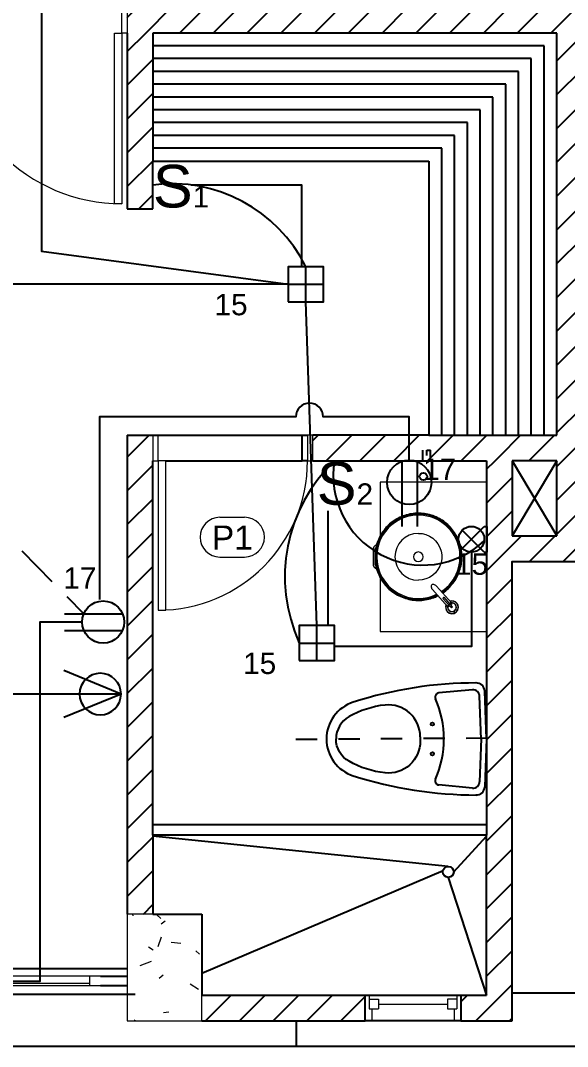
# Model space of a CAD drawing. Header units: inches. Extents: x 131 to 82119, y 71 to 16923.
# Drawn here: x 318.066 to 320.632, y 159.448 to 164.255 of the extents above; entities that cross this region are included whole.
import ezdxf
from ezdxf.enums import TextEntityAlignment as Align

# ---------------------------------------------------------------- set-up
doc = ezdxf.new("R2010")
doc.units = ezdxf.units.IN
doc.header["$MEASUREMENT"] = 0
for name, pattern in [('Dash', [0.006, 0.003, -0.003]), ('HIDDEN', [9.525, 6.35, -3.175]), ('HIDDEN2', [0.1875, 0.125, -0.0625]), ('PISO', [0.3, 0.2, -0.1])]:
    doc.linetypes.add(name, pattern=pattern)
for name, color, linetype, lineweight in [('A-DOOR-____-IDEN', 31, 'Continuous', 18), ('A-DOOR-____-MCUT', 31, 'Continuous', 18), ('A-DOOR-____-OTLN', 31, 'Continuous', 18), ('A-DOOR-FRAM-MCUT', 31, 'Continuous', 18), ('A-GLAZ-____-MCUT', 151, 'Continuous', 18), ('A-GLAZ-____-OTLN', 151, 'Continuous', 18), ('DUCTO-PARED O TECHO', 7, 'Continuous', 25), ('DUCTO-PISO', 7, 'PISO', 25), ('P-SANR-FIXT-OTLN', 6, 'Continuous', 18), ('RED-TELEVISION', 84, 'TELEVISION', 25), ('RED-TELEVISIÓN', 84, 'TELEVISION', 25), ('S-COLS-____-MCUT', 52, 'Continuous', 18), ('S-COLS-____-OTLN', 52, 'Continuous', 18), ('SIMBOLOGIA', 150, 'Continuous', 25)]:
    doc.layers.add(name, color=color, linetype=linetype, lineweight=lineweight)
for name, color, linetype in [('Arquitectonico', 253, 'Continuous'), ('BLOQUES TOMAS Y LUCES', 140, 'Continuous'), ('INTERRUPTORES', 6, 'Continuous'), ('LAMPARAS', 20, 'Continuous'), ('LUCES Y TOMAS', 5, 'Continuous'), ('Retorno', 5, 'HIDDEN')]:
    doc.layers.add(name, color=color, linetype=linetype)
doc.styles.add('Arial_3', font='arial.ttf', dxfattribs={"height": 0.3375})
doc.styles.get("Standard").update_dxf_attribs({"font": 'arial.ttf'})
doc.linetypes.add('TELEVISION', pattern='A,0.32,-0.13,["TV",Standard,S=0.065,R=0,X=-0.065,Y=-0.0325],-0.13', length=0.58)
pattern_1 = [(45, (332.12192, 174.97212), (-0.07919596, 0.07919596), [])]

# ---------------------------------------------------------------- blocks, each defined once
blk = doc.blocks.new('Puertas Revit Lisas - 0_75  x 2_70-1766043-ARQ-P2')
at = {"layer": 'A-DOOR-____-MCUT'}
for p, q in [((0.35, 0.756825), (0.315, 0.756825)), ((0.315, 0.756825), (0.315, 0.056825)), ((0.35, 0.056825), (0.35, 0.756825)), ((0.315, 0.056825), (0.35, 0.056825))]:
    blk.add_line(p, q, dxfattribs=at)
at = {"layer": 'A-DOOR-____-OTLN'}
blk.add_arc((0.35, 0.056825), 0.7, 90, 180, dxfattribs=at)
at = {"layer": 'A-DOOR-FRAM-MCUT'}
for p, q in [((-0.35, 0.056825), (-0.375, 0.056825)), ((-0.375, 0.056825), (-0.375, -0.063175)), ((-0.35, -0.063175), (-0.35, 0.056825)), ((0.35, 0.056825), (0.35, -0.063175)), ((0.375, 0.056825), (0.35, 0.056825)), ((0.375, -0.063175), (0.375, 0.056825)), ((-0.375, -0.063175), (-0.35, -0.063175)), ((0.35, -0.063175), (0.375, -0.063175))]:
    blk.add_line(p, q, dxfattribs=at)
blk = doc.blocks.new('Puertas Revit Lisas - 0_85 X 2_70-1759835-ARQ-P2')
at = {"layer": 'A-DOOR-____-MCUT'}
for p, q in [((0.365, -0.056825), (0.4, -0.056825)), ((0.365, -0.856825), (0.365, -0.056825)), ((0.4, -0.056825), (0.4, -0.856825)), ((0.4, -0.856825), (0.365, -0.856825))]:
    blk.add_line(p, q, dxfattribs=at)
at = {"layer": 'A-DOOR-____-OTLN'}
blk.add_arc((0.4, -0.056825), 0.8, 180, 270, dxfattribs=at)
at = {"layer": 'A-DOOR-FRAM-MCUT'}
for p, q in [((-0.425, 0.063175), (-0.4, 0.063175)), ((-0.425, -0.056825), (-0.425, 0.063175)), ((-0.4, 0.063175), (-0.4, -0.056825)), ((0.4, 0.063175), (0.425, 0.063175)), ((0.4, -0.056825), (0.4, 0.063175)), ((0.425, 0.063175), (0.425, -0.056825)), ((-0.4, -0.056825), (-0.425, -0.056825)), ((0.425, -0.056825), (0.4, -0.056825))]:
    blk.add_line(p, q, dxfattribs=at)
blk = doc.blocks.new('M_Concrete-Rectangular-Column - Columna Concreto 0_35 x 0_50-V12-ARQ-P2')
at = {"layer": 'S-COLS-____-OTLN'}
h = blk.add_hatch(dxfattribs=at)
h.set_pattern_fill('FP_21', style=0, pattern_type=2)
h.set_pattern_definition([(50, (13.379, 15.154), (0.546432, -0.047308), [0.057, -0.629]), (355, (13.379, 15.154), (-0.105429, 0.57337), [0.046, -0.503]), (100.451, (13.425, 15.15), (0.440955, 0.525708), [0.049, -0.534]), (46.184, (13.379, 15.307), (0.813123, -0.12606), [0.086, -0.943]), (96.636, (13.447, 15.296), (0.711995, 0.742252), [0.073, -0.801]), (351.184, (13.379, 15.307), (0.71223, 0.742616), [0.069, -0.754]), (21, (13.456, 15.269), (0.454985, -0.306292), [0.057, -0.629]), (326, (13.456, 15.269), (0.185766, 0.552594), [0.046, -0.503]), (71.451, (13.494, 15.243), (0.640536, 0.246016), [0.049, -0.534]), (37.5, (13.379, 15.154), (0.009206, 0.2541166), [0.025, -0.472, 0.025, -0.485, -0.505]), (37.5, (13.379, 15.154), (0.009206, 0.2541166), [-1.007, 0.025, -0.48]), (7.5, (13.379, 15.154), (0.2004608, 0.3007382), [0.025, -0.266, 0.025, -0.46, -0.192]), (7.5, (13.379, 15.154), (0.2004608, 0.3007382), [-0.776, 0.025, -0.167]), (327.5, (13.209, 15.154), (0.406483, -0.0170776), [0.025, -0.165, 0.025, -0.569, -0.789]), (327.5, (13.209, 15.154), (0.406483, -0.0170776), [-0.785, 0.025, -0.764]), (317.5, (13.133, 15.154), (0.4439987, 0.076008), [0.025, -0.223, 0.025, -0.37, -0.56]), (317.5, (13.133, 15.154), (0.4439987, 0.076008), [-0.642, 0.025, -0.535])])
h.paths.add_polyline_path([(-0.175, -0.25), (0.175, -0.25), (0.175, 0.25), (-0.175, 0.25), (-0.175, -0.13)], flags=0)
at = {"layer": 'S-COLS-____-MCUT'}
for p, q in [((-0.055, 0.25), (-0.175, 0.25)), ((-0.175, 0.25), (-0.175, -0.25)), ((0.175, -0.25), (0.175, -0.13)), ((-0.175, -0.25), (0.175, -0.25))]:
    blk.add_line(p, q, dxfattribs=at)
blk = doc.blocks.new('M_Fixed - 0_45 X 1_80-1851422-ARQ-P2')
at = {"layer": 'A-GLAZ-____-MCUT'}
for p, q in [((-0.206, 0.073), (-0.206, 0.01)), ((-0.206, 0.054), (-0.162, 0.054)), ((-0.162, 0.054), (-0.162, 0.01)), ((0.162, 0.054), (0.162, 0.01)), ((0.206, 0.054), (0.162, 0.054)), ((0.206, 0.073), (0.206, 0.01)), ((-0.206, 0.01), (-0.162, 0.01)), ((-0.193, 0.01), (-0.193, -0.047)), ((-0.162, 0.032), (0.162, 0.032)), ((0.162, 0.01), (0.206, 0.01)), ((0.193, 0.01), (0.193, -0.047)), ((-0.225, -0.047), (-0.193, -0.047)), ((0.225, -0.047), (0.193, -0.047))]:
    blk.add_line(p, q, dxfattribs=at)
blk = doc.blocks.new('Etiqueta Puerta 1_5mm - Etiqueta Puerta 1_5mm-1832370-ARQ-P2')
at = {"layer": 'A-DOOR-____-IDEN'}
for p, q in [((-0.000813, 0.001281), (0.000734, 0.001281)), ((-0.000813, -0.001203), (0.000734, -0.001203))]:
    blk.add_line(p, q, dxfattribs=at)
for centre, start, end in [((-0.000813, 0.000039), 90, 270), ((0.000734, 0.000039), 270, 90)]:
    blk.add_arc(centre, 0.001242, start, end, dxfattribs=at)
blk = doc.blocks.new('san1')
for p, q in [((-0.1138, 0.2251), (-0.2717, 0.212)), ((-0.075, -0.006), (-0.0813, 0.1961)), ((-0.05, -0.0052), (-0.057, 0.2189)), ((-0.3611, 0.007), (-0.3612, -0.0131)), ((-0.075, -0.0041), (-0.0841, -0.2061)), ((-0.05, -0.0052), (-0.0601, -0.2292)), ((-0.117, -0.2346), (-0.2747, -0.2193))]:
    blk.add_line(p, q)
at = {"linetype": 'HIDDEN2', "ltscale": 0.0005}
blk.add_line((-0.9452, 0), (0.0223, 0), dxfattribs=at)
for points in [[(-0.6723, 0.1722, 0.008715), (-0.6739, 0.1717, 0.326246), (-0.8011, 0, 0.326246), (-0.6763, -0.1734, 0.077295), (-0.099, -0.2674)], [(-0.3611, 0.007, 0.444133), (-0.5252, 0.1573, 0.099431), (-0.6941, 0.1039, 0.271202), (-0.7561, -0.0003)], [(-0.3612, -0.0131, -0.444133), (-0.5274, -0.1612, -0.099431), (-0.6956, -0.1054, -0.271202), (-0.7561, -0.0003)]]:
    blk.add_lwpolyline(points, format="xyb")
for centre in [(-0.3037, 0.0665), (-0.3046, -0.0735)]:
    blk.add_circle(centre, 0.0075)
for centre, radius, start, end in [((-0.1089, -1.6417), 1.8994, 89.5933, 107.3079), ((-0.097, 0.2177), 0.04, 1.7918, 91.6067), ((-0.27, 0.1921), 0.02, 94.7473, 203.4888), ((-0.1113, 0.1952), 0.03, 1.7918, 94.7473), ((-0.7134, -0.0006), 0.4634, 359.6018, 23.4888), ((-0.7134, -0.0006), 0.4634, 335.7149, 359.6018), ((-0.6608, -0.1259), 0.05, 251.8766, 253.874), ((-0.2728, -0.1994), 0.02, 155.7149, 264.4564), ((-0.1141, -0.2048), 0.03, 264.4564, 357.4118), ((-0.1001, -0.2274), 0.04, 267.5969, 357.4118)]:
    blk.add_arc(centre, radius, start, end)
blk = doc.blocks.new('Single_Sink_Vanity_15616 - 500x700mm-V4-ARQ-P2')
at = {"layer": 'P-SANR-FIXT-OTLN'}
for p, q in [((-0.0961, 0.25), (-0.35, 0.25)), ((-0.35, 0.25), (-0.35, -0.2499)), ((0.035, 0.2825), (-0.035, 0.2825)), ((-0.035, 0.2725), (-0.017, 0.2725)), ((0.017, 0.2725), (0.035, 0.2725)), ((0.35, 0.25), (0.0961, 0.25)), ((0.35, -0.2499), (0.35, 0.25)), ((-0.154, 0.0036), (-0.2324, -0.067)), ((-0.1953, -0.0448), (-0.2395, -0.0846)), ((-0.2157, -0.0856), (-0.1373, -0.015)), ((-0.2568, -0.0957), (-0.2626, -0.1009)), ((-0.2339, -0.0907), (-0.2395, -0.0846)), ((-0.2339, -0.0907), (-0.1898, -0.051)), ((-0.2533, -0.1112), (-0.2475, -0.106))]:
    blk.add_line(p, q, dxfattribs=at)
at = {"layer": 'P-SANR-FIXT-OTLN', "flags": 128}
for points in [[(0.2047, 0.07), (0.2045, 0.0782), (0.204, 0.0864), (0.2032, 0.0945), (0.202, 0.1026), (0.2006, 0.1107), (0.1988, 0.1186), (0.1967, 0.1266), (0.1943, 0.1344), (0.1915, 0.1421), (0.1885, 0.1497), (0.1852, 0.1572), (0.1815, 0.1645), (0.1776, 0.1717), (0.1734, 0.1787), (0.1689, 0.1856), (0.1641, 0.1922), (0.1591, 0.1987), (0.1539, 0.2049), (0.1483, 0.211), (0.1426, 0.2168), (0.1366, 0.2224), (0.1304, 0.2277), (0.124, 0.2328), (0.1174, 0.2376), (0.1106, 0.2422), (0.1036, 0.2465), (0.0965, 0.2505), (0.0892, 0.2542), (0.0817, 0.2576), (0.0742, 0.2607), (0.0665, 0.2636), (0.0587, 0.2661), (0.0508, 0.2682), (0.0428, 0.2701), (0.0348, 0.2717), (0.0267, 0.2729), (0.0186, 0.2738), (0.0104, 0.2744), (0.0022, 0.2746), (-0.006, 0.2746), (-0.0142, 0.2742), (-0.0223, 0.2734), (-0.0304, 0.2724), (-0.0385, 0.271), (-0.0465, 0.2693), (-0.0544, 0.2673), (-0.0623, 0.2649), (-0.07, 0.2623), (-0.0777, 0.2593), (-0.0852, 0.2561), (-0.0925, 0.2525), (-0.0998, 0.2487), (-0.1068, 0.2446), (-0.1137, 0.2401), (-0.1204, 0.2355), (-0.127, 0.2305), (-0.1333, 0.2253), (-0.1394, 0.2199), (-0.1453, 0.2142), (-0.1509, 0.2082), (-0.1563, 0.2021), (-0.1615, 0.1957), (-0.1664, 0.1892), (-0.171, 0.1824), (-0.1754, 0.1755), (-0.1794, 0.1684), (-0.1832, 0.1611), (-0.1867, 0.1537), (-0.1899, 0.1462), (-0.1928, 0.1386), (-0.1954, 0.1308), (-0.1977, 0.1229), (-0.1996, 0.115), (-0.2013, 0.107), (-0.2026, 0.0989), (-0.2036, 0.0908), (-0.2043, 0.0826), (-0.2046, 0.0744), (-0.2047, 0.07)], [(0.1997, 0.07), (0.1995, 0.078), (0.199, 0.086), (0.1982, 0.0939), (0.1971, 0.1018), (0.1957, 0.1097), (0.1939, 0.1175), (0.1919, 0.1252), (0.1895, 0.1328), (0.1869, 0.1403), (0.1839, 0.1477), (0.1806, 0.155), (0.1771, 0.1622), (0.1733, 0.1692), (0.1692, 0.1761), (0.1648, 0.1827), (0.1601, 0.1892), (0.1552, 0.1955), (0.1501, 0.2016), (0.1447, 0.2075), (0.1391, 0.2132), (0.1333, 0.2187), (0.1272, 0.2239), (0.121, 0.2288), (0.1145, 0.2336), (0.1079, 0.238), (0.1011, 0.2422), (0.0941, 0.2461), (0.087, 0.2497), (0.0797, 0.253), (0.0723, 0.2561), (0.0648, 0.2588), (0.0572, 0.2613), (0.0495, 0.2634), (0.0418, 0.2652), (0.0339, 0.2667), (0.026, 0.2679), (0.0181, 0.2688), (0.0101, 0.2694), (0.0022, 0.2696), (-0.0058, 0.2696), (-0.0138, 0.2692), (-0.0218, 0.2685), (-0.0297, 0.2674), (-0.0375, 0.2661), (-0.0454, 0.2644), (-0.0531, 0.2625), (-0.0608, 0.2602), (-0.0683, 0.2576), (-0.0758, 0.2547), (-0.0831, 0.2515), (-0.0903, 0.2481), (-0.0973, 0.2443), (-0.1042, 0.2403), (-0.1109, 0.236), (-0.1175, 0.2314), (-0.1239, 0.2266), (-0.13, 0.2215), (-0.136, 0.2162), (-0.1417, 0.2106), (-0.1472, 0.2049), (-0.1525, 0.1989), (-0.1575, 0.1927), (-0.1623, 0.1863), (-0.1668, 0.1797), (-0.1711, 0.1729), (-0.1751, 0.166), (-0.1788, 0.1589), (-0.1822, 0.1517), (-0.1853, 0.1443), (-0.1881, 0.1369), (-0.1906, 0.1293), (-0.1929, 0.1216), (-0.1948, 0.1139), (-0.1964, 0.1061), (-0.1977, 0.0982), (-0.1986, 0.0902), (-0.1993, 0.0823), (-0.1996, 0.0743), (-0.1997, 0.07)], [(-0.035, 0.2825), (-0.0358, 0.2825), (-0.0366, 0.2824), (-0.0374, 0.2824), (-0.0382, 0.2822), (-0.039, 0.2821), (-0.0398, 0.2819), (-0.0405, 0.2817), (-0.0413, 0.2815), (-0.042, 0.2812), (-0.0428, 0.2809), (-0.0435, 0.2806), (-0.0442, 0.2802), (-0.0449, 0.2799), (-0.0456, 0.2794), (-0.0463, 0.279), (-0.0469, 0.2785), (-0.0476, 0.2781), (-0.0482, 0.2775), (-0.0488, 0.277), (-0.0493, 0.2764), (-0.0499, 0.2758), (-0.0504, 0.2752), (-0.0509, 0.2746), (-0.0514, 0.274), (-0.0518, 0.2733), (-0.0522, 0.2726), (-0.0526, 0.2719), (-0.053, 0.2712), (-0.0533, 0.2705), (-0.0536, 0.2697), (-0.0539, 0.269), (-0.0542, 0.2682), (-0.0544, 0.2675), (-0.0546, 0.2667)], [(-0.0493, 0.2764), (-0.0499, 0.2758), (-0.0504, 0.2752), (-0.0509, 0.2746), (-0.0514, 0.274), (-0.0518, 0.2733), (-0.0522, 0.2726), (-0.0526, 0.2719), (-0.053, 0.2712), (-0.0533, 0.2705), (-0.0536, 0.2697), (-0.0539, 0.269), (-0.0542, 0.2682), (-0.0544, 0.2675), (-0.0546, 0.2667)], [(-0.035, 0.2825), (-0.0358, 0.2825), (-0.0366, 0.2824), (-0.0374, 0.2824), (-0.0382, 0.2822), (-0.039, 0.2821), (-0.0398, 0.2819), (-0.0405, 0.2817), (-0.0413, 0.2815), (-0.042, 0.2812), (-0.0428, 0.2809), (-0.0435, 0.2806), (-0.0442, 0.2802), (-0.0449, 0.2799), (-0.0456, 0.2794), (-0.0463, 0.279), (-0.0469, 0.2785), (-0.0476, 0.2781), (-0.0482, 0.2775), (-0.0488, 0.277)], [(-0.042, 0.2697), (-0.0417, 0.2699), (-0.0414, 0.2702), (-0.0411, 0.2705), (-0.0407, 0.2707), (-0.0404, 0.2709), (-0.0401, 0.2711), (-0.0397, 0.2713), (-0.0394, 0.2715), (-0.039, 0.2717), (-0.0386, 0.2718), (-0.0382, 0.272), (-0.0379, 0.2721), (-0.0375, 0.2722), (-0.0371, 0.2723), (-0.0367, 0.2724), (-0.0363, 0.2724), (-0.0359, 0.2725), (-0.0355, 0.2725), (-0.0351, 0.2725), (-0.035, 0.2725)], [(0.0489, 0.2768), (0.0483, 0.2774), (0.0477, 0.2779), (0.0471, 0.2784), (0.0465, 0.2789), (0.0458, 0.2793), (0.0451, 0.2797), (0.0444, 0.2801), (0.0437, 0.2805), (0.043, 0.2808), (0.0422, 0.2811), (0.0415, 0.2814), (0.0407, 0.2817), (0.04, 0.2819), (0.0392, 0.2821), (0.0384, 0.2822), (0.0376, 0.2823), (0.0368, 0.2824), (0.036, 0.2825), (0.0352, 0.2825), (0.035, 0.2825)], [(0.0546, 0.2665), (0.0544, 0.2673), (0.0542, 0.268), (0.054, 0.2688), (0.0537, 0.2695), (0.0534, 0.2703), (0.0531, 0.271), (0.0527, 0.2717), (0.0524, 0.2724), (0.0519, 0.2731), (0.0515, 0.2738), (0.051, 0.2744), (0.0506, 0.2751), (0.05, 0.2757), (0.0495, 0.2763), (0.0489, 0.2768), (0.0483, 0.2774), (0.0477, 0.2779), (0.0471, 0.2784), (0.0465, 0.2789), (0.0458, 0.2793), (0.0451, 0.2797), (0.0444, 0.2801), (0.0437, 0.2805), (0.043, 0.2808), (0.0422, 0.2811), (0.0415, 0.2814), (0.0407, 0.2817), (0.04, 0.2819), (0.0392, 0.2821), (0.0384, 0.2822), (0.0376, 0.2823), (0.0368, 0.2824), (0.036, 0.2825), (0.0352, 0.2825), (0.035, 0.2825)], [(0.035, 0.2725), (0.0354, 0.2725), (0.0358, 0.2725), (0.0362, 0.2724), (0.0366, 0.2724), (0.037, 0.2723), (0.0374, 0.2722), (0.0378, 0.2721), (0.0381, 0.272), (0.0385, 0.2719), (0.0389, 0.2717), (0.0393, 0.2715), (0.0396, 0.2714), (0.04, 0.2712), (0.0403, 0.271), (0.0406, 0.2708), (0.041, 0.2705), (0.0413, 0.2703), (0.0416, 0.27), (0.0419, 0.2697), (0.0422, 0.2695)], [(0.0546, 0.2665), (0.0544, 0.2673), (0.0542, 0.268), (0.054, 0.2688), (0.0537, 0.2695), (0.0534, 0.2703), (0.0531, 0.271), (0.0527, 0.2717), (0.0524, 0.2724), (0.0519, 0.2731), (0.0515, 0.2738), (0.051, 0.2744), (0.0506, 0.2751), (0.05, 0.2757), (0.0495, 0.2763)], [(-0.2047, 0.07), (-0.2045, 0.0618), (-0.204, 0.0536), (-0.2032, 0.0455), (-0.202, 0.0374), (-0.2006, 0.0293), (-0.1988, 0.0214), (-0.1967, 0.0134), (-0.1943, 0.0056), (-0.1915, -0.0021), (-0.1885, -0.0097), (-0.1852, -0.0172), (-0.1825, -0.0224)], [(-0.1997, 0.07), (-0.1995, 0.062), (-0.199, 0.054), (-0.1982, 0.0461), (-0.1971, 0.0382), (-0.1957, 0.0303), (-0.1939, 0.0225), (-0.1919, 0.0148), (-0.1895, 0.0072), (-0.1869, -0.0003), (-0.1839, -0.0077), (-0.1806, -0.015), (-0.1787, -0.019)], [(-0.1699, -0.044), (-0.1689, -0.0456), (-0.1641, -0.0522), (-0.1591, -0.0587), (-0.1539, -0.0649), (-0.1483, -0.071), (-0.1426, -0.0768), (-0.1366, -0.0824), (-0.1304, -0.0877), (-0.124, -0.0928), (-0.1174, -0.0976), (-0.1106, -0.1022), (-0.1036, -0.1065), (-0.0965, -0.1105), (-0.0892, -0.1142), (-0.0817, -0.1176), (-0.0742, -0.1207), (-0.0665, -0.1236), (-0.0587, -0.1261), (-0.0508, -0.1282), (-0.0428, -0.1301), (-0.0348, -0.1317), (-0.0267, -0.1329), (-0.0186, -0.1338), (-0.0104, -0.1344), (-0.0022, -0.1346), (0.006, -0.1346), (0.0142, -0.1342), (0.0223, -0.1334), (0.0304, -0.1324), (0.0385, -0.131), (0.0465, -0.1293), (0.0544, -0.1273), (0.0623, -0.1249), (0.07, -0.1223), (0.0777, -0.1193), (0.0852, -0.1161), (0.0925, -0.1125), (0.0998, -0.1087), (0.1068, -0.1046), (0.1137, -0.1001), (0.1204, -0.0955), (0.127, -0.0905), (0.1333, -0.0853), (0.1394, -0.0799), (0.1453, -0.0742), (0.1509, -0.0682), (0.1563, -0.0621), (0.1615, -0.0557), (0.1664, -0.0492), (0.171, -0.0424), (0.1754, -0.0355), (0.1794, -0.0284), (0.1832, -0.0211), (0.1867, -0.0137), (0.1899, -0.0062), (0.1928, 0.0014), (0.1954, 0.0092), (0.1977, 0.0171), (0.1996, 0.025), (0.2013, 0.033), (0.2026, 0.0411), (0.2036, 0.0492), (0.2043, 0.0574), (0.2046, 0.0656), (0.2047, 0.07)], [(-0.1662, -0.0406), (-0.1648, -0.0427), (-0.1601, -0.0492), (-0.1552, -0.0555), (-0.1501, -0.0616), (-0.1447, -0.0675), (-0.1391, -0.0732), (-0.1333, -0.0787), (-0.1272, -0.0839), (-0.121, -0.0888), (-0.1145, -0.0936), (-0.1079, -0.098), (-0.1011, -0.1022), (-0.0941, -0.1061), (-0.087, -0.1097), (-0.0797, -0.113), (-0.0723, -0.1161), (-0.0648, -0.1188), (-0.0572, -0.1213), (-0.0495, -0.1234), (-0.0418, -0.1252), (-0.0339, -0.1267), (-0.026, -0.1279), (-0.0181, -0.1288), (-0.0101, -0.1294), (-0.0022, -0.1296), (0.0058, -0.1296), (0.0138, -0.1292), (0.0218, -0.1285), (0.0297, -0.1274), (0.0375, -0.1261), (0.0454, -0.1244), (0.0531, -0.1225), (0.0608, -0.1202), (0.0683, -0.1176), (0.0758, -0.1147), (0.0831, -0.1115), (0.0903, -0.1081), (0.0973, -0.1043), (0.1042, -0.1003), (0.1109, -0.096), (0.1175, -0.0914), (0.1239, -0.0866), (0.13, -0.0815), (0.136, -0.0762), (0.1417, -0.0706), (0.1472, -0.0649), (0.1525, -0.0589), (0.1575, -0.0527), (0.1623, -0.0463), (0.1668, -0.0397), (0.1711, -0.0329), (0.1751, -0.026), (0.1788, -0.0189), (0.1822, -0.0117), (0.1853, -0.0043), (0.1881, 0.0031), (0.1906, 0.0107), (0.1929, 0.0184), (0.1948, 0.0261), (0.1964, 0.0339), (0.1977, 0.0418), (0.1986, 0.0498), (0.1993, 0.0577), (0.1996, 0.0657), (0.1997, 0.07)], [(0.1099, 0.07), (0.1084, 0.0519), (0.1039, 0.0343), (0.0966, 0.0177), (0.0867, 0.0025), (0.0744, -0.0108), (0.0601, -0.022), (0.0441, -0.0306), (0.027, -0.0365), (0.0091, -0.0395), (-0.0091, -0.0395), (-0.027, -0.0365), (-0.0441, -0.0306), (-0.0601, -0.022), (-0.0744, -0.0108), (-0.0867, 0.0025), (-0.0966, 0.0177), (-0.1039, 0.0343), (-0.1084, 0.0519), (-0.11, 0.07)], [(-0.1314, 0.0071), (-0.1333, 0.0087), (-0.1357, 0.0097), (-0.1385, 0.0101), (-0.1415, 0.0099), (-0.1447, 0.0092), (-0.1479, 0.0078), (-0.1511, 0.0059), (-0.154, 0.0036)], [(-0.1373, -0.015), (-0.1346, -0.0123), (-0.1325, -0.0094), (-0.1308, -0.0063), (-0.1297, -0.0032), (-0.1292, -0.0002), (-0.1293, 0.0026), (-0.1301, 0.0051), (-0.1314, 0.0071)], [(-0.1898, -0.051), (-0.1904, -0.0494), (-0.1912, -0.0479), (-0.1924, -0.0466), (-0.1937, -0.0456), (-0.1953, -0.0448)], [(-0.2256, -0.0609), (-0.2266, -0.0605), (-0.2276, -0.0602), (-0.2288, -0.0598), (-0.2299, -0.0595), (-0.231, -0.0593), (-0.2321, -0.0591), (-0.2333, -0.0589), (-0.2344, -0.0588), (-0.2356, -0.0587), (-0.2368, -0.0587), (-0.2379, -0.0587), (-0.2391, -0.0588), (-0.2402, -0.0589), (-0.2414, -0.0591), (-0.2425, -0.0593), (-0.2436, -0.0596), (-0.2448, -0.0599), (-0.2459, -0.0602), (-0.247, -0.0606), (-0.248, -0.061), (-0.2491, -0.0615), (-0.2501, -0.062), (-0.2512, -0.0626), (-0.2521, -0.0632), (-0.2531, -0.0638), (-0.2541, -0.0645), (-0.255, -0.0652), (-0.2559, -0.0659), (-0.2567, -0.0667), (-0.2575, -0.0675), (-0.2583, -0.0684), (-0.2591, -0.0693), (-0.2598, -0.0702), (-0.2605, -0.0711), (-0.2611, -0.0721), (-0.2617, -0.0731), (-0.2623, -0.0741), (-0.2628, -0.0751), (-0.2633, -0.0762), (-0.2637, -0.0772), (-0.2641, -0.0783), (-0.2645, -0.0794), (-0.2648, -0.0805), (-0.265, -0.0817), (-0.2653, -0.0828), (-0.2654, -0.084), (-0.2656, -0.0851), (-0.2656, -0.0863), (-0.2657, -0.0874), (-0.2657, -0.0886), (-0.2656, -0.0897), (-0.2655, -0.0909), (-0.2653, -0.092), (-0.2651, -0.0932), (-0.2649, -0.0943), (-0.2646, -0.0954), (-0.2643, -0.0966), (-0.2639, -0.0976), (-0.2635, -0.0987), (-0.263, -0.0998), (-0.2625, -0.1008)], [(-0.2245, -0.0712), (-0.2252, -0.0708), (-0.2259, -0.0703), (-0.2266, -0.0699), (-0.2273, -0.0695), (-0.228, -0.0692), (-0.2288, -0.0688), (-0.2295, -0.0685), (-0.2303, -0.0683), (-0.2311, -0.068), (-0.2319, -0.0678), (-0.2327, -0.0676), (-0.2335, -0.0675), (-0.2343, -0.0674), (-0.2351, -0.0673), (-0.2359, -0.0672), (-0.2367, -0.0672), (-0.2376, -0.0672), (-0.2384, -0.0673), (-0.2392, -0.0674), (-0.24, -0.0675), (-0.2408, -0.0676), (-0.2416, -0.0678), (-0.2424, -0.068), (-0.2432, -0.0683), (-0.2439, -0.0686), (-0.2447, -0.0689), (-0.2455, -0.0692), (-0.2462, -0.0696), (-0.2469, -0.07), (-0.2476, -0.0704), (-0.2483, -0.0708), (-0.2489, -0.0713), (-0.2496, -0.0718), (-0.2502, -0.0723), (-0.2508, -0.0729), (-0.2514, -0.0735), (-0.252, -0.0741), (-0.2525, -0.0747), (-0.253, -0.0753), (-0.2535, -0.076), (-0.2539, -0.0767), (-0.2544, -0.0774), (-0.2548, -0.0781), (-0.2551, -0.0788), (-0.2555, -0.0796), (-0.2558, -0.0803), (-0.2561, -0.0811), (-0.2563, -0.0819), (-0.2565, -0.0826), (-0.2567, -0.0834), (-0.2569, -0.0842), (-0.257, -0.0851), (-0.2571, -0.0859), (-0.2571, -0.0867), (-0.2571, -0.0875), (-0.2571, -0.0883), (-0.2571, -0.0891), (-0.257, -0.0899), (-0.2569, -0.0908), (-0.2568, -0.0916)], [(-0.2249, -0.0716), (-0.2255, -0.0711), (-0.2262, -0.0707), (-0.2269, -0.0703), (-0.2276, -0.0699), (-0.2283, -0.0695), (-0.2291, -0.0692), (-0.2298, -0.0689), (-0.2306, -0.0686), (-0.2313, -0.0684), (-0.2321, -0.0682), (-0.2329, -0.068), (-0.2337, -0.0679), (-0.2345, -0.0678), (-0.2353, -0.0677), (-0.2361, -0.0676), (-0.2369, -0.0676), (-0.2377, -0.0676), (-0.2385, -0.0677), (-0.2393, -0.0678), (-0.2401, -0.0679), (-0.2409, -0.068), (-0.2417, -0.0682), (-0.2425, -0.0684), (-0.2433, -0.0687), (-0.244, -0.0689), (-0.2448, -0.0692), (-0.2455, -0.0696), (-0.2463, -0.0699), (-0.247, -0.0703), (-0.2477, -0.0707), (-0.2483, -0.0712), (-0.249, -0.0717), (-0.2496, -0.0722), (-0.2502, -0.0727), (-0.2508, -0.0732), (-0.2514, -0.0738), (-0.252, -0.0744), (-0.2525, -0.075), (-0.253, -0.0756), (-0.2535, -0.0763), (-0.2539, -0.077), (-0.2543, -0.0776), (-0.2547, -0.0784), (-0.2551, -0.0791), (-0.2554, -0.0798), (-0.2557, -0.0806), (-0.256, -0.0813), (-0.2563, -0.0821), (-0.2565, -0.0829), (-0.2567, -0.0837), (-0.2568, -0.0844), (-0.2569, -0.0852), (-0.257, -0.0861), (-0.2571, -0.0869), (-0.2571, -0.0877), (-0.2571, -0.0885), (-0.257, -0.0893), (-0.257, -0.0901), (-0.2569, -0.0909), (-0.2567, -0.0917), (-0.2566, -0.0925), (-0.2564, -0.0933), (-0.2561, -0.094), (-0.2559, -0.0948), (-0.2556, -0.0956), (-0.2552, -0.0963), (-0.2549, -0.097), (-0.2545, -0.0977), (-0.2541, -0.0984), (-0.2537, -0.0991), (-0.2532, -0.0998), (-0.2527, -0.1004), (-0.2522, -0.101), (-0.2519, -0.1014)], [(-0.2562, -0.0939), (-0.2559, -0.0947), (-0.2556, -0.0955), (-0.2553, -0.0962), (-0.2549, -0.097), (-0.2545, -0.0977), (-0.2541, -0.0984), (-0.2537, -0.0991), (-0.2532, -0.0997), (-0.2527, -0.1004), (-0.2522, -0.101), (-0.2519, -0.1014)], [(-0.253, -0.1116), (-0.252, -0.1123), (-0.251, -0.1128), (-0.25, -0.1134), (-0.249, -0.1139), (-0.2479, -0.1144), (-0.2468, -0.1148), (-0.2458, -0.1152), (-0.2446, -0.1155), (-0.2435, -0.1158), (-0.2424, -0.1161), (-0.2413, -0.1163), (-0.2401, -0.1164), (-0.239, -0.1166), (-0.2378, -0.1166), (-0.2366, -0.1166), (-0.2355, -0.1166), (-0.2343, -0.1165), (-0.2332, -0.1164), (-0.232, -0.1163), (-0.2309, -0.1161), (-0.2298, -0.1158), (-0.2286, -0.1155), (-0.2275, -0.1152), (-0.2264, -0.1148), (-0.2254, -0.1143), (-0.2243, -0.1139), (-0.2233, -0.1133), (-0.2222, -0.1128), (-0.2213, -0.1122), (-0.2203, -0.1115), (-0.2193, -0.1109), (-0.2184, -0.1102), (-0.2175, -0.1094), (-0.2167, -0.1086), (-0.2159, -0.1078), (-0.2151, -0.107), (-0.2143, -0.1061), (-0.2136, -0.1052), (-0.2129, -0.1042), (-0.2123, -0.1033), (-0.2117, -0.1023), (-0.2111, -0.1013), (-0.2106, -0.1002), (-0.2101, -0.0992), (-0.2097, -0.0981), (-0.2093, -0.097), (-0.2089, -0.0959), (-0.2086, -0.0948), (-0.2084, -0.0937), (-0.2081, -0.0925), (-0.208, -0.0914), (-0.2078, -0.0902), (-0.2078, -0.0891), (-0.2077, -0.0879), (-0.2077, -0.0868), (-0.2078, -0.0856), (-0.2079, -0.0845), (-0.2081, -0.0833), (-0.2083, -0.0822), (-0.2085, -0.081), (-0.2088, -0.0799)], [(-0.2519, -0.1014), (-0.2513, -0.102), (-0.2508, -0.1025), (-0.2502, -0.1031), (-0.2496, -0.1036), (-0.2489, -0.1041), (-0.2483, -0.1045), (-0.2476, -0.105), (-0.2469, -0.1054), (-0.2462, -0.1058), (-0.2454, -0.1061), (-0.2447, -0.1065), (-0.244, -0.1068), (-0.2432, -0.107), (-0.2424, -0.1073), (-0.2416, -0.1075), (-0.2409, -0.1077), (-0.2401, -0.1078), (-0.2393, -0.1079), (-0.2385, -0.108), (-0.2376, -0.108), (-0.2368, -0.108), (-0.236, -0.108), (-0.2352, -0.108), (-0.2344, -0.1079), (-0.2336, -0.1078), (-0.2328, -0.1076), (-0.232, -0.1075), (-0.2313, -0.1072), (-0.2305, -0.107), (-0.2297, -0.1067), (-0.229, -0.1064), (-0.2282, -0.1061), (-0.2275, -0.1057), (-0.2268, -0.1054), (-0.2261, -0.1049), (-0.2254, -0.1045), (-0.2248, -0.104), (-0.2241, -0.1035), (-0.2235, -0.103), (-0.2229, -0.1025), (-0.2224, -0.1019), (-0.2218, -0.1013), (-0.2213, -0.1007), (-0.2208, -0.1), (-0.2203, -0.0994), (-0.2199, -0.0987), (-0.2194, -0.098), (-0.219, -0.0973), (-0.2187, -0.0966), (-0.2183, -0.0959), (-0.218, -0.0951), (-0.2178, -0.0944), (-0.2175, -0.0936), (-0.2173, -0.0928), (-0.2171, -0.092), (-0.217, -0.0912), (-0.2168, -0.0904), (-0.2168, -0.0896), (-0.2167, -0.0888), (-0.2167, -0.088), (-0.2167, -0.0872), (-0.2167, -0.0864), (-0.2168, -0.0856), (-0.2169, -0.0848), (-0.217, -0.084), (-0.2172, -0.0832), (-0.2174, -0.0824), (-0.2176, -0.0816), (-0.2179, -0.0809), (-0.2182, -0.0801), (-0.2185, -0.0794), (-0.2189, -0.0787), (-0.2193, -0.0779)], [(-0.2326, -0.0676), (-0.2305, -0.0682), (-0.2283, -0.069), (-0.2263, -0.0701)], [(-0.2232, -0.103), (-0.2226, -0.1025), (-0.222, -0.1019), (-0.2214, -0.1013), (-0.2209, -0.1007), (-0.2204, -0.1), (-0.2199, -0.0994), (-0.2195, -0.0987), (-0.219, -0.098), (-0.2186, -0.0973), (-0.2183, -0.0965), (-0.2179, -0.0958), (-0.2176, -0.095), (-0.2173, -0.0943), (-0.2171, -0.0935), (-0.2169, -0.0927), (-0.2167, -0.0919), (-0.2165, -0.0911), (-0.2164, -0.0903), (-0.2163, -0.0895), (-0.2163, -0.0887), (-0.2163, -0.0879), (-0.2163, -0.087), (-0.2163, -0.0862), (-0.2164, -0.0854), (-0.2165, -0.0846), (-0.2166, -0.0838), (-0.2168, -0.083), (-0.217, -0.0822), (-0.2172, -0.0814), (-0.2175, -0.0806), (-0.2178, -0.0799), (-0.2181, -0.0791), (-0.2185, -0.0784), (-0.2189, -0.0777)], [(-0.2181, -0.0792), (-0.2173, -0.0813), (-0.2167, -0.0835), (-0.2163, -0.0857)], [(-0.2519, -0.1014), (-0.2513, -0.102), (-0.2508, -0.1025), (-0.2501, -0.1031), (-0.2495, -0.1036), (-0.2489, -0.1041), (-0.2482, -0.1046), (-0.2475, -0.105), (-0.2468, -0.1054), (-0.2461, -0.1058), (-0.2454, -0.1062), (-0.2446, -0.1065), (-0.2439, -0.1068), (-0.2431, -0.1071), (-0.2423, -0.1073), (-0.2415, -0.1075), (-0.2407, -0.1077), (-0.2399, -0.1079), (-0.2391, -0.108), (-0.2383, -0.1081), (-0.2375, -0.1081), (-0.2367, -0.1081), (-0.2358, -0.1081), (-0.235, -0.1081), (-0.2342, -0.108), (-0.2334, -0.1079), (-0.2326, -0.1077), (-0.2318, -0.1075), (-0.231, -0.1073), (-0.2302, -0.1071), (-0.2295, -0.1068), (-0.2287, -0.1065), (-0.2279, -0.1062), (-0.2272, -0.1058), (-0.2265, -0.1054), (-0.2258, -0.105), (-0.2251, -0.1045), (-0.2245, -0.104), (-0.2238, -0.1035)]]:
    blk.add_lwpolyline(points, dxfattribs=at)
at = {"layer": 'P-SANR-FIXT-OTLN'}
for centre, radius, start, end in [((0, 0.07), 0.1953, 360, 180), ((0, 0.07), 0.2005, 50.9343, 128.8145), ((0, 0.07), 0.2005, 131.6832, 141.9231), ((0, 0.07), 0.2005, 38.0769, 48.1935), ((0, 0.07), 0.2005, 148.8462, 180), ((0, 0.07), 0.1099, 0, 180), ((0, 0.07), 0.2005, 0, 31.1538), ((0, 0.07), 0.2005, 180, 206.4934), ((0, 0.07), 0.1953, 180, 205.9973), ((0, 0.07), 0.1953, 213.416, 360), ((0, 0.07), 0.0225, 0, 180), ((0, 0.07), 0.0225, 180, 0), ((0, 0.07), 0.2005, 328.8462, 0), ((-0.2367, -0.0877), 0.03, 132, 312), ((-0.2367, -0.0877), 0.03, 66.8172, 132), ((-0.2563, -0.0962), 0.000762, 52.3065, 132.8002), ((-0.2563, -0.0962), 0.000762, 25.4752, 132.8002), ((-0.2367, -0.0877), 0.02, 55.1754, 222), ((-0.237, -0.0872), 0.0206, 205.1897, 238.8002), ((-0.2367, -0.0877), 0.02, 222, 28.8246), ((-0.2317, -0.0737), 0.0015, 132, 147), ((-0.2317, -0.0737), 0.0015, 87, 132), ((-0.2317, -0.0737), 0.0015, 252, 267), ((-0.2369, -0.0878), 0.0157, 58.7869, 68.9188), ((-0.2317, -0.0737), 0.0015, 297, 312), ((-0.2317, -0.0737), 0.0015, 312, 57), ((-0.2223, -0.0842), 0.0015, 177, 192), ((-0.2223, -0.0842), 0.0015, 132, 147), ((-0.2223, -0.0842), 0.0015, 27, 132), ((-0.2369, -0.0878), 0.0157, 17.882, 25.2131), ((-0.2369, -0.0878), 0.0157, 9.0888, 12.6673), ((-0.2223, -0.0842), 0.0015, 312, 357), ((-0.2367, -0.0877), 0.03, 312, 17.1828), ((0, 0.07), 0.2005, 218.0769, 228.1935), ((0, 0.07), 0.2005, 230.9343, 308.6755), ((0, 0.07), 0.2005, 311.6832, 321.9231), ((-0.2621, -0.1015), 0.000762, 132.7892, 209.8131), ((-0.2367, -0.0869), 0.03, 209.8131, 234.1869), ((-0.2538, -0.1106), 0.000762, 234.1869, 311.2108), ((-0.248, -0.1054), 0.000762, 311.1998, 351.5499), ((-0.248, -0.1054), 0.000762, 311.1998, 351.5499)]:
    blk.add_arc(centre, radius, start, end, dxfattribs=at)
for start_param, end_param in [(0, 0.226445), (5.225863, 6.283185), (3.141593, 4.198915), (2.915148, 3.141593)]:
    blk.add_ellipse((-0.224, -0.0763), major_axis=(-0.00836, 0.00929), ratio=0.224951, start_param=start_param, end_param=end_param, dxfattribs=at)
for points, knots in [([(-0.2307, -0.0748), (-0.2309, -0.075), (-0.2312, -0.0751), (-0.2316, -0.0752), (-0.2319, -0.0752), (-0.2323, -0.0751), (-0.2327, -0.0749), (-0.233, -0.0745), (-0.2332, -0.0741), (-0.2332, -0.0737), (-0.2332, -0.0734), (-0.2331, -0.0729), (-0.2329, -0.0727), (-0.2327, -0.0726)], [-1, -1, -1, -1, -0.833333, -0.791667, -0.75, -0.666667, -0.555556, -0.444444, -0.333333, -0.277778, -0.222222, -0.111111, 0, 0, 0, 0]), ([(-0.2327, -0.0726), (-0.2325, -0.0724), (-0.2322, -0.0722), (-0.2319, -0.0722), (-0.2316, -0.0722), (-0.2312, -0.0722), (-0.2308, -0.0725), (-0.2304, -0.0729), (-0.2303, -0.0733), (-0.2302, -0.0736), (-0.2302, -0.074), (-0.2304, -0.0744), (-0.2306, -0.0747), (-0.2307, -0.0748)], [-1, -1, -1, -1, -0.833333, -0.791667, -0.75, -0.666667, -0.555556, -0.444444, -0.333333, -0.277778, -0.222222, -0.111111, 0, 0, 0, 0]), ([(-0.2263, -0.0701), (-0.2264, -0.07), (-0.2266, -0.0699), (-0.227, -0.0697), (-0.2276, -0.0694), (-0.2281, -0.0691), (-0.2286, -0.0689), (-0.2291, -0.0687), (-0.2295, -0.0685), (-0.2299, -0.0684), (-0.2302, -0.0683), (-0.2305, -0.0682), (-0.2308, -0.0681), (-0.2312, -0.068), (-0.2317, -0.0678), (-0.2322, -0.0677), (-0.2325, -0.0677), (-0.2326, -0.0676)], [0.3643786, 0.3643786, 0.3643786, 0.3643786, 0.375, 0.4166667, 0.4583333, 0.5, 0.5416667, 0.5833333, 0.625, 0.6666667, 0.6875, 0.7083333, 0.75, 0.7916667, 0.8333333, 0.9166667, 1, 1, 1, 1]), ([(-0.2212, -0.0853), (-0.2214, -0.0854), (-0.2217, -0.0856), (-0.2221, -0.0857), (-0.2224, -0.0857), (-0.2228, -0.0856), (-0.2232, -0.0854), (-0.2235, -0.085), (-0.2237, -0.0845), (-0.2238, -0.084), (-0.2236, -0.0835), (-0.2234, -0.0832), (-0.2233, -0.0831)], [-1, -1, -1, -1, -0.888889, -0.777778, -0.722222, -0.666667, -0.555556, -0.444444, -0.333333, -0.222222, -0.111111, 0, 0, 0, 0]), ([(-0.2233, -0.0831), (-0.2232, -0.083), (-0.223, -0.0829), (-0.2228, -0.0828), (-0.2226, -0.0827), (-0.2224, -0.0827), (-0.2221, -0.0827), (-0.2218, -0.0827), (-0.2216, -0.0829), (-0.2213, -0.083), (-0.221, -0.0834), (-0.2208, -0.0839), (-0.2207, -0.0844), (-0.2209, -0.0849), (-0.2211, -0.0852), (-0.2212, -0.0853)], [-1, -1, -1, -1, -0.916667, -0.875, -0.833333, -0.791667, -0.75, -0.666667, -0.611111, -0.555556, -0.444444, -0.333333, -0.222222, -0.111111, 0, 0, 0, 0]), ([(-0.2163, -0.0857), (-0.2163, -0.0856), (-0.2164, -0.0853), (-0.2165, -0.0848), (-0.2165, -0.0843), (-0.2166, -0.0839), (-0.2167, -0.0835), (-0.2168, -0.083), (-0.2169, -0.0826), (-0.217, -0.0821), (-0.2172, -0.0816), (-0.2174, -0.081), (-0.2176, -0.0805), (-0.2178, -0.0799), (-0.218, -0.0795), (-0.2181, -0.0793), (-0.2181, -0.0792)], [0, 0, 0, 0, 0.0833333, 0.1666667, 0.2083333, 0.25, 0.2916667, 0.3333333, 0.375, 0.4166667, 0.4583333, 0.5, 0.5416667, 0.5833333, 0.625, 0.6354224, 0.6354224, 0.6354224, 0.6354224])]:
    blk.add_open_spline(points, degree=3, knots=knots, dxfattribs=at)
for points in [[(-0.2263, -0.0701), (-0.2257, -0.0704), (-0.2252, -0.0708), (-0.2246, -0.0712)], [(-0.219, -0.0774), (-0.2187, -0.078), (-0.2184, -0.0786), (-0.2181, -0.0792)]]:
    blk.add_open_spline(points, degree=3, dxfattribs=at)
blk = doc.blocks.new('Ventana Tipo A - 1_37 x 2_30-1929752-ARQ-P2')
at = {"layer": 'A-GLAZ-____-MCUT'}
for p, q in [((-0.3088, 0.035), (-0.3588, 0.035)), ((-0.3088, -0.01), (-0.3088, 0.035)), ((0.9612, -0.01), (0.9612, 0.035)), ((1.0112, 0.035), (0.9612, 0.035)), ((-0.3588, -0.01), (-0.3088, -0.01)), ((0.9612, -0.01), (1.0112, -0.01))]:
    blk.add_line(p, q, dxfattribs=at)
at = {"layer": 'A-GLAZ-____-OTLN'}
for p, q in [((0.9612, 0.035), (-0.3088, 0.035)), ((-0.3088, 0), (-0.3088, 0.015)), ((0.3132, 0), (-0.3088, 0)), ((0.9612, 0), (0.3392, 0)), ((-0.3088, -0.01), (0.9612, -0.01))]:
    blk.add_line(p, q, dxfattribs=at)
at = {"layer": 'A-GLAZ-____-OTLN', "linetype": 'Dash'}
for p, q in [((0.3132, 0.035), (0.3132, -0.01)), ((0.3392, 0.035), (0.3392, -0.01))]:
    blk.add_line(p, q, dxfattribs=at)
blk = doc.blocks.new('TOMA')
at = {"layer": 'SIMBOLOGIA'}
for p, q in [((-0.0301, 0.2165), (-0.0301, 0.0062)), ((0.0294, 0.2165), (0.0294, 0.1463)), ((0.0294, 0.1463), (0.0294, 0.0059))]:
    blk.add_line(p, q, dxfattribs=at)
blk.add_circle((0, 0.0761), 0.0761, dxfattribs=at)
blk = doc.blocks.new('TV')
at = {"layer": 'RED-TELEVISION', "linetype": 'Continuous'}
for q in [(-0.2063, 0.0852), (-0.2103, 0), (-0.2063, -0.0852)]:
    blk.add_line((0, 0), q, dxfattribs=at)
blk.add_circle((-0.075, 0), 0.075, dxfattribs=at)
blk = doc.blocks.new('LUZAP')
at = {"layer": 'SIMBOLOGIA'}
for p, q in [((-0.09, 0.02), (0.0636, 0.1736)), ((-0.0636, 0.1736), (0.09, 0.02)), ((-0.09, 0.02), (-0.09, 0)), ((-0.09, 0), (0.09, 0)), ((0.09, 0.02), (0.09, 0))]:
    blk.add_line(p, q, dxfattribs=at)
blk.add_circle((0, 0.11), 0.09, dxfattribs=at)
blk = doc.blocks.new('TOMA GFCI')
at = {"layer": 'BLOQUES TOMAS Y LUCES'}
for p, q in [((-0.0076, 0.044), (-0.3947, 0.044)), ((-0.0084, -0.0462), (-0.3947, -0.0462)), ((-0.003, -0.0813), (0.0598, -0.0813)), ((-0.003, -0.0813), (-0.003, -0.1274)), ((0.0284, -0.1043), (0.0598, -0.1043)), ((0.0598, -0.1043), (0.0598, -0.1274)), ((-0.003, -0.1274), (0.0598, -0.1274))]:
    blk.add_line(p, q, dxfattribs=at)
for centre, radius in [((-0.1319, 0), 0.1319), ((-0.0971, -0.0838), 0.0221)]:
    blk.add_circle(centre, radius, dxfattribs=at)

msp = doc.modelspace()

# ---------------------------------------------------------------- hatches: boundary and pattern name
at = {"layer": 'Arquitectonico'}
h = msp.add_hatch(dxfattribs=at)
h.set_pattern_fill('FP_1', color=256, angle=360, style=0, pattern_type=2)
h.set_pattern_definition(pattern_1)
h.paths.add_polyline_path([(319.9825, 164.1965), (320.5825, 164.1965), (320.5825, 164.3165), (318.5675, 164.3165), (318.5675, 164.1965), (318.6875, 164.1965)])
h.paths.add_polyline_path([(317.2216, 164.1965), (317.7175, 164.1965), (317.7175, 164.3165), (317.2216, 164.3165)])
h = msp.add_hatch(dxfattribs=at)
h.set_pattern_fill('FP_1', color=256, angle=360, style=0, pattern_type=2)
h.set_pattern_definition(pattern_1)
h.paths.add_polyline_path([(320.7025, 161.8405), (320.7025, 164.3165), (320.5825, 164.3165), (320.5825, 161.8405)], flags=0)
h = msp.add_hatch(dxfattribs=at)
h.set_pattern_fill('FP_1', color=256, angle=360, style=0, pattern_type=2)
h.set_pattern_definition(pattern_1)
h.paths.add_polyline_path([(318.6875, 163.3721), (318.6875, 164.1965), (318.5675, 164.1965), (318.5675, 163.3721)])
h = msp.add_hatch(dxfattribs=at)
h.set_pattern_fill('FP_1', color=256, angle=360, style=0, pattern_type=2)
h.set_pattern_definition(pattern_1)
h.paths.add_polyline_path([(318.5675, 160.0676), (318.6875, 160.0676), (318.6875, 162.3122), (318.5675, 162.3122), (318.5675, 160.4295)])
h = msp.add_hatch(dxfattribs=at)
h.set_pattern_fill('FP_1', color=256, angle=360, style=0, pattern_type=2)
h.set_pattern_definition(pattern_1)
h.paths.add_polyline_path([(320.2525, 162.1922), (320.3125, 162.1922), (320.3125, 162.3122), (319.4375, 162.3122), (319.4375, 162.1922), (320.084, 162.1922)], flags=0)
h = msp.add_hatch(dxfattribs=at)
h.set_pattern_fill('FP_1', color=256, angle=360, style=0, pattern_type=2)
h.set_pattern_definition(pattern_1)
h.paths.add_polyline_path([(320.3125, 162.1922), (320.5825, 162.1922), (320.5825, 162.3122), (320.3125, 162.3122), (320.3125, 162.2241)], flags=0)
h = msp.add_hatch(dxfattribs=at)
h.set_pattern_fill('FP_1', color=256, angle=360, style=0, pattern_type=2)
h.set_pattern_definition(pattern_1)
h.paths.add_polyline_path([(320.2525, 159.5676), (320.3725, 159.5676), (320.3725, 162.1922), (320.2525, 162.1922), (320.2525, 159.6876)], flags=0)
h = msp.add_hatch(dxfattribs=at)
h.set_pattern_fill('FP_1', color=256, angle=360, style=0, pattern_type=2)
h.set_pattern_definition(pattern_1)
h.paths.add_polyline_path([(320.3725, 161.7205), (323.514, 161.7205), (323.514, 161.8405), (320.3725, 161.8405), (320.3725, 161.7755)])
h = msp.add_hatch(dxfattribs=at)
h.set_pattern_fill('FP_1', color=256, angle=360, style=0, pattern_type=2)
h.set_pattern_definition(pattern_1)
h.paths.add_polyline_path([(320.2525, 159.5676), (320.2525, 159.6876), (320.1325, 159.6876), (320.1325, 159.5676)], flags=0)
h.paths.add_polyline_path([(319.6825, 159.5676), (319.6825, 159.6876), (318.9175, 159.6876), (318.9175, 159.5676)], flags=0)

# ---------------------------------------------------------------- linework, layer by layer
for p, q in [((318.5675, 164.1965), (318.5675, 163.3721)), ((318.6875, 164.1965), (318.6875, 163.5965)), ((320.5825, 164.1965), (318.6875, 164.1965)), ((320.5825, 162.3122), (320.5825, 164.1965)), ((320.5225, 164.1365), (318.6875, 164.1365)), ((320.5225, 162.3122), (320.5225, 164.1365)), ((320.4625, 164.0765), (318.6875, 164.0765)), ((320.4625, 162.3122), (320.4625, 164.0765)), ((320.4025, 164.0165), (318.6875, 164.0165)), ((320.4025, 162.3122), (320.4025, 164.0165)), ((320.3425, 163.9565), (318.6875, 163.9565)), ((320.3425, 162.3122), (320.3425, 163.9565)), ((320.2825, 163.8965), (318.6875, 163.8965)), ((320.2825, 162.3122), (320.2825, 163.8965)), ((320.2225, 163.8365), (318.6875, 163.8365)), ((320.2225, 162.3122), (320.2225, 163.8365)), ((320.1625, 163.7765), (318.6875, 163.7765)), ((320.1625, 162.3122), (320.1625, 163.7765)), ((320.1025, 163.7165), (318.6875, 163.7165)), ((320.1025, 162.3122), (320.1025, 163.7165)), ((320.0425, 163.6565), (318.6875, 163.6565)), ((320.0425, 162.3122), (320.0425, 163.6565)), ((318.6875, 163.3721), (318.6875, 163.5965)), ((318.6875, 163.5965), (319.9825, 163.5965)), ((318.6875, 163.5965), (319.9825, 163.5965)), ((319.9825, 163.5965), (319.9825, 162.3122)), ((319.9825, 163.5965), (319.9825, 162.3122)), ((318.5675, 163.3721), (318.6875, 163.3721)), ((318.5675, 162.3122), (318.5675, 160.0676)), ((318.5675, 162.3122), (319.3875, 162.3122)), ((319.3875, 162.1922), (319.3875, 162.3122)), ((319.3875, 162.3122), (319.4125, 162.3122)), ((319.9825, 162.3122), (319.4375, 162.3122)), ((319.9825, 162.3122), (320.5825, 162.3122)), ((318.6875, 160.4381), (318.6875, 162.1922)), ((318.7475, 162.1922), (319.3875, 162.1922)), ((319.4125, 162.1922), (319.3875, 162.1922)), ((319.4375, 162.1922), (320.2525, 162.1922)), ((320.2525, 162.1922), (320.2525, 160.4381)), ((320.5825, 162.1922), (320.3725, 162.1922)), ((320.3725, 162.1922), (320.3725, 161.8405)), ((320.5825, 162.1922), (320.3725, 161.8405)), ((320.3725, 162.1922), (320.5825, 161.8405)), ((320.5825, 161.8405), (320.5825, 162.1922)), ((320.3725, 161.8405), (320.5825, 161.8405)), ((320.3725, 161.7205), (323.514, 161.7205)), ((320.3725, 159.5676), (320.3725, 161.7205)), ((318.6875, 160.4881), (320.2525, 160.4881)), ((318.6875, 160.4381), (318.6875, 160.0676)), ((320.2525, 160.4381), (318.6875, 160.4381)), ((320.0731, 160.2909), (318.6875, 160.4326)), ((320.0985, 160.2655), (320.2519, 160.4326)), ((320.2525, 159.6876), (320.2525, 160.4381)), ((320.0483, 160.271), (318.9175, 159.79)), ((320.0731, 160.2401), (320.2519, 159.6866)), ((318.6875, 160.0676), (318.9175, 160.0676)), ((318.9175, 160.0676), (318.9175, 159.6876)), ((316.9675, 159.8126), (318.5675, 159.8126)), ((318.4419, 159.7776), (318.5675, 159.7776)), ((318.4419, 159.7326), (318.5675, 159.7326)), ((316.9675, 159.6926), (318.6038, 159.6926)), ((318.9175, 159.6876), (320.2525, 159.6876)), ((319.6825, 159.5676), (319.6825, 159.6876)), ((320.1325, 159.6876), (320.1325, 159.5676)), ((318.9175, 159.5676), (319.6825, 159.5676)), ((319.3603, 159.4476), (319.3603, 159.5676)), ((320.1325, 159.5676), (319.6825, 159.5676)), ((320.1325, 159.5676), (320.3725, 159.5676)), ((323.0317, 159.4476), (316.2705, 159.4476))]:
    msp.add_line(p, q, dxfattribs=at)
msp.add_lwpolyline([(320.7344, 161.7205), (320.7344, 159.6976), (320.3725, 159.6976), (320.3725, 161.7205)], close=True, dxfattribs=at)
msp.add_circle((320.0731, 160.2655), 0.0254, dxfattribs=at)
at = {"layer": 'DUCTO-PARED O TECHO'}
for points in [[(318.1646, 165.2929), (318.1646, 163.1744), (319.3224, 163.0192)], [(318.8669, 163.4845), (319.3841, 163.4845), (319.3841, 163.1015)], [(319.3224, 163.0192), (316.3403, 163.0192)], [(319.4565, 161.4205), (319.4047, 162.9368)], [(319.5091, 161.4205), (319.5091, 161.957)], [(320.1813, 161.7639), (320.1813, 161.3219), (319.5389, 161.3219)], [(318.3555, 161.4366), (318.1574, 161.4366), (318.1574, 159.7518), (317.2737, 159.7518)]]:
    msp.add_lwpolyline(points, dxfattribs=at)
msp.add_lwpolyline([(319.89, 162.1949), (319.89, 162.3974), (319.4864, 162.3974, 1), (319.3578, 162.3974), (318.437, 162.3974), (318.437, 161.5417)], format="xyb", dxfattribs=at)
at = {"layer": 'DUCTO-PISO'}
msp.add_lwpolyline([(317.6516, 165.7961), (317.6516, 162.1972), (318.3631, 161.4747)], dxfattribs=at)
at = {"layer": 'LAMPARAS'}
for p, q in [((319.4871, 163.1015), (319.3224, 163.1015)), ((319.3224, 163.1015), (319.3224, 162.9368)), ((319.4047, 162.9368), (319.4047, 163.1015)), ((319.3224, 163.0192), (319.4871, 163.0192)), ((319.3224, 162.9368), (319.4871, 162.9368)), ((319.5389, 161.4205), (319.3741, 161.4205)), ((319.3741, 161.4205), (319.3741, 161.2558)), ((319.4565, 161.2558), (319.4565, 161.4205)), ((319.3741, 161.3382), (319.5389, 161.3382)), ((319.3741, 161.2558), (319.5389, 161.2558))]:
    msp.add_line(p, q, dxfattribs=at)
for points in [[(319.3224, 162.9368), (319.4871, 162.9368), (319.4871, 163.1015), (319.3224, 163.1015)], [(319.3741, 161.2558), (319.5389, 161.2558), (319.5389, 161.4205), (319.3741, 161.4205)]]:
    msp.add_lwpolyline(points, close=True, dxfattribs=at)
at = {"layer": 'RED-TELEVISIÓN'}
msp.add_lwpolyline([(318.265, 161.0991), (317.983, 161.0991), (317.983, 172.2836), (318.6987, 172.2836)], dxfattribs=at)
at = {"layer": 'Retorno'}
for centre, radius, start, end in [((318.7779, 162.7904), 0.6998, 26.396, 97.4214), ((320.0555, 161.6494), 0.749, 133.5575, 204.5475), ((319.9538, 162.1234), 0.4202, 170.5728, 313.1725)]:
    msp.add_arc(centre, radius, start, end, dxfattribs=at)

# ---------------------------------------------------------------- block references
at = {"layer": 'Arquitectonico'}
for name, p in [('Puertas Revit Lisas - 0_85 X 2_70-1759835-ARQ-P2', (318.1425, 164.2533)), ('Ventana Tipo A - 1_37 x 2_30-1929752-ARQ-P2', (317.4307, 159.7426)), ('M_Fixed - 0_45 X 1_80-1851422-ARQ-P2', (319.9075, 159.6146))]:
    msp.add_blockref(name, p, dxfattribs=at)
for name, p, rotation in [('Puertas Revit Lisas - 0_75  x 2_70-1766043-ARQ-P2', (319.0625, 162.249), 180), ('Single_Sink_Vanity_15616 - 500x700mm-V4-ARQ-P2', (320.0027, 161.7422), 89.99999999999999), ('M_Concrete-Rectangular-Column - Columna Concreto 0_35 x 0_50-V12-ARQ-P2', (318.7425, 159.8176), 8.537736067737379e-07)]:
    msp.add_blockref(name, p, dxfattribs=dict(at, rotation=rotation))
at = {"layer": 'Arquitectonico', "xscale": 74.99999999999996, "yscale": 74.99999999999996, "zscale": 74.99999999999996}
msp.add_blockref('Etiqueta Puerta 1_5mm - Etiqueta Puerta 1_5mm-1832370-ARQ-P2', (319.0625, 161.8313), dxfattribs=at)
at = {"layer": 'Arquitectonico', "extrusion": (0, 0, -1), "xscale": -1, "zscale": -1, "rotation": 359.601811959763}
msp.add_blockref('san1', (-320.3025, 160.8941), dxfattribs=at)
at = {"layer": 'LUCES Y TOMAS', "color": 3, "xscale": 0.7874015748031495, "yscale": 0.7874015748031495, "rotation": 90}
msp.add_blockref('TOMA GFCI', (319.89, 162.1949), dxfattribs=at)
at = {"layer": 'RED-TELEVISIÓN', "xscale": -1.29829461337991, "yscale": 1.298294613379902, "zscale": 1.298294613379902, "rotation": 180}
msp.add_blockref('TV', (318.538, 161.0991), dxfattribs=at)
at = {"layer": 'SIMBOLOGIA'}
for name, p, xscale, yscale, zscale, rotation in [('LUZAP', (320.2552, 161.8244), 0.671875174437127, 0.671875174437127, 0.671875174437127, 89.99999999999999), ('TOMA', (318.5531, 161.4366), 1.29829461337991, 1.29829461337991, 1.29829461337991, 90)]:
    msp.add_blockref(name, p, dxfattribs=dict(at, xscale=xscale, yscale=yscale, zscale=zscale, rotation=rotation))

# ---------------------------------------------------------------- texts
for s, p in [('15', (319.054, 162.874)), ('17', (320.0325, 162.1028)), ('15', (320.1824, 161.6577)), ('17', (318.345, 161.5929)), ('15', (319.1881, 161.193))]:
    msp.add_text(s, height=0.1).set_placement(p, align=Align.CENTER)
at = {"layer": 'Arquitectonico', "insert": (318.964, 161.8888), "char_height": 0.1125, "width": 0.234494, "attachment_point": 1, "style": 'Arial_3'}
msp.add_mtext('P1', dxfattribs=at)
at = {"layer": 'INTERRUPTORES', "char_height": 0.2, "attachment_point": 1}
for s, insert in [('\\pt0.0082306;S{\\H0.5x;1}', (318.6875, 163.579)), ('\\pt0.0082306;S{\\H0.5x;2}', (319.4563, 162.1862))]:
    msp.add_mtext_dynamic_manual_height_columns(s, width=0.353086, gutter_width=12.5, heights=[0], dxfattribs=dict(at, insert=insert))

doc.saveas('drawing.dxf')
